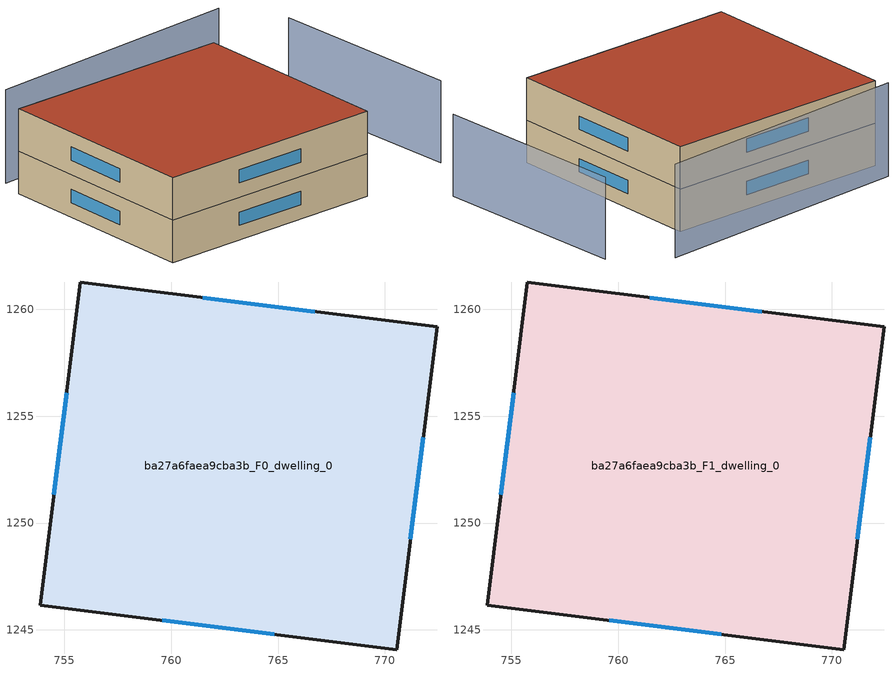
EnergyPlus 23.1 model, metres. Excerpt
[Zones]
ba27a6faea9cba3b_F0_dwelling_0
 floor ground (EU_floor_Construction): 772.43,1259.17 770.54,1244.08 753.87,1246.17 755.76,1261.26 z0
 wall outside (EU_wall_Construction): 753.87,1246.17 770.54,1244.08 772.43,1259.17 755.76,1261.26 753.87,1246.17 z0:3
 window (EU_Window_Construction): 759.58,1245.45 764.83,1244.79 / 755.11,1256.09 754.52,1251.33 / 766.73,1259.88 761.47,1260.54 / 771.19,1249.24 771.79,1254 z1.03:1.97
ba27a6faea9cba3b_F1_dwelling_0
 floor to ba27a6faea9cba3b_F0_dwelling_0 (EU_floor_Construction): 772.43,1259.17 770.54,1244.08 753.87,1246.17 755.76,1261.26 z3
 wall outside (EU_wall_Construction): 753.87,1246.17 770.54,1244.08 772.43,1259.17 755.76,1261.26 753.87,1246.17 z3:6
 window (EU_Window_Construction): 759.58,1245.45 764.83,1244.79 / 755.11,1256.09 754.52,1251.33 / 766.73,1259.88 761.47,1260.54 / 771.19,1249.24 771.79,1254 z4.03:4.97
 roof outside (EU_roof_Construction): 770.54,1244.08 772.43,1259.17 755.76,1261.26 753.87,1246.17 z6
shading: 777.89,1244.23 779.11,1258.59 z0:5.8; 775.85,1261.79 756.54,1263.08 z0:6.6
[Building]
EU S2 Campaign: North Axis=0; Terrain=City; Solar Distribution=FullExterior
[Site:Location]
Cape.Town.Intl.AP: Latitude=-33.965; Longitude=18.602; Time Zone=2; Elevation=46
[SizingPeriod:WeatherFileDays]
AnnualSizingPeriod: Begin Month=1; Begin Day of Month=1; End Month=12; End Day of Month=31; Day of Week for Start Day=Monday; Use Weather File Daylight Saving Period=No; Use Weather File Rain and Snow Indicators=No
[MATERIAL]
EU_InternalMass_Material: Roughness=MediumRough; Thickness=0.1; Conductivity=1; Density=1800; Specific Heat=900; Thermal Absorptance=0.9; Solar Absorptance=0.7; Visible Absorptance=0.7
[MATERIAL:NOMASS] Roughness=MediumRough; Thermal Absorptance=0.9; Solar Absorptance=0.7; Visible Absorptance=0.7
Name | Thermal Resistance
EU_wall_NoMass | 0.493876
EU_roof_NoMass | 0.449382
EU_floor_NoMass | 1.25
[WINDOWMATERIAL:SIMPLEGLAZINGSYSTEM]
EU_Window_SimpleGlazing: UFactor=4.4; Solar Heat Gain Coefficient=0.85; Visible Transmittance=0.85
[CONSTRUCTION]
EU_wall_Construction: EU_wall_NoMass
EU_roof_Construction: EU_roof_NoMass
EU_floor_Construction: EU_floor_NoMass
EU_Window_Construction: EU_Window_SimpleGlazing
EU_InternalMass_Construction: EU_InternalMass_Material
[ZONE] Type=1; Multiplier=1; Ceiling Height=autocalculate; Floor Area=autocalculate; Part of Total Floor Area=Yes
Name | Volume
ba27a6faea9cba3b_F0_dwelling_0 | 766.894
ba27a6faea9cba3b_F1_dwelling_0 | 766.895
[INTERNALMASS] Construction=EU_InternalMass_Construction; Surface Area=255.632
Name | Zone or ZoneList
ba27a6faea9cba3b_F0_dwelling_0_EU_InternalMass | ba27a6faea9cba3b_F0_dwelling_0
ba27a6faea9cba3b_F1_dwelling_0_EU_InternalMass | ba27a6faea9cba3b_F1_dwelling_0
[OTHEREQUIPMENT] Fuel Type=Electricity; Design Level Calculation Method=Watts/Area; Power per Zone Floor Area=1; Fraction Latent=0; Fraction Radiant=0; Fraction Lost=0; Carbon Dioxide Generation Rate=0; EndUse Subcategory=EU_Step8_InternalGains
Name | Zone or ZoneList or Space or SpaceList | Schedule
EU_Step8_InternalGain_ba27a6faea9cba3b_F0_dwelling_0_f000 | ba27a6faea9cba3b_F0_dwelling_0 | EU_Step8_GainSchedule_ba27a6faea9cba3b_F0_dwelling_0_f000
EU_Step8_InternalGain_ba27a6faea9cba3b_F1_dwelling_0_f000 | ba27a6faea9cba3b_F1_dwelling_0 | EU_Step8_GainSchedule_ba27a6faea9cba3b_F1_dwelling_0_f000
[ZONEVENTILATION:DESIGNFLOWRATE] Schedule=EU_AlwaysOn; Design Flow Rate Calculation Method=AirChanges/Hour; Air Changes per Hour=0.64; Ventilation Type=Natural; Fan Pressure Rise=0; Fan Total Efficiency=1; Constant Term Coefficient=1; Temperature Term Coefficient=0; Velocity Term Coefficient=0; Velocity Squared Term Coefficient=0; Minimum Indoor Temperature=-100; Maximum Indoor Temperature=100; Delta Temperature=-100; Minimum Outdoor Temperature=-100; Maximum Outdoor Temperature=100; Maximum Wind Speed=40
Name | Zone or ZoneList or Space or SpaceList
EU_ConstantAir_ba27a6faea9cba3b_F0_dwelling_0 | ba27a6faea9cba3b_F0_dwelling_0
EU_ConstantAir_ba27a6faea9cba3b_F1_dwelling_0 | ba27a6faea9cba3b_F1_dwelling_0
[HVACTEMPLATE:THERMOSTAT] Constant Heating Setpoint=20; Constant Cooling Setpoint=50
EU_HeatOnly_ba27a6faea9cba3b_F0_dwelling_0; EU_HeatOnly_ba27a6faea9cba3b_F1_dwelling_0
[HVACTEMPLATE:ZONE:IDEALLOADSAIRSYSTEM] System Availability Schedule=EU_AlwaysOn; Maximum Heating Supply Air Temperature=50; Minimum Cooling Supply Air Temperature=13; Maximum Heating Supply Air Humidity Ratio=0.0156; Minimum Cooling Supply Air Humidity Ratio=0.0077; Heating Limit=NoLimit; Cooling Limit=NoLimit; Heating Availability Schedule=EU_AlwaysOn; Cooling Availability Schedule=EU_CoolingOff; Dehumidification Control Type=ConstantSensibleHeatRatio; Cooling Sensible Heat Ratio=0.7; Dehumidification Setpoint=60; Humidification Control Type=None; Humidification Setpoint=30; Outdoor Air Method=None; Outdoor Air Flow Rate per Person=0.00944; Outdoor Air Flow Rate per Zone Floor Area=0; Outdoor Air Flow Rate per Zone=0; Demand Controlled Ventilation Type=None; Outdoor Air Economizer Type=NoEconomizer; Heat Recovery Type=None; Sensible Heat Recovery Effectiveness=0.7; Latent Heat Recovery Effectiveness=0.65
Name | Template Thermostat
ba27a6faea9cba3b_F0_dwelling_0 | EU_HeatOnly_ba27a6faea9cba3b_F0_dwelling_0
ba27a6faea9cba3b_F1_dwelling_0 | EU_HeatOnly_ba27a6faea9cba3b_F1_dwelling_0
[SIZING:ZONE] Zone Cooling Design Supply Air Temperature Input Method=SupplyAirTemperature; Zone Cooling Design Supply Air Temperature=13; Zone Heating Design Supply Air Temperature Input Method=SupplyAirTemperature; Zone Heating Design Supply Air Temperature=50; Zone Cooling Design Supply Air Humidity Ratio=0.008; Zone Heating Design Supply Air Humidity Ratio=0.008; Cooling Design Air Flow Method=DesignDay; Cooling Design Air Flow Rate=0; Cooling Minimum Air Flow per Zone Floor Area=0.000762; Cooling Minimum Air Flow=0; Cooling Minimum Air Flow Fraction=0.2; Heating Design Air Flow Method=DesignDay; Heating Design Air Flow Rate=0; Heating Maximum Air Flow per Zone Floor Area=0.002032; Heating Maximum Air Flow=0.141576; Heating Maximum Air Flow Fraction=0.3; Account for Dedicated Outdoor Air System=No; Dedicated Outdoor Air System Control Strategy=NeutralSupplyAir; Dedicated Outdoor Air Low Setpoint Temperature for Design=autosize; Dedicated Outdoor Air High Setpoint Temperature for Design=autosize; Zone Load Sizing Method=Sensible Load Only No Latent Load; Zone Latent Cooling Design Supply Air Humidity Ratio Input Method=HumidityRatioDifference; Zone Cooling Design Supply Air Humidity Ratio Difference=0.005; Zone Latent Heating Design Supply Air Humidity Ratio Input Method=HumidityRatioDifference; Zone Humidification Design Supply Air Humidity Ratio Difference=0.005
ba27a6faea9cba3b_F0_dwelling_0; ba27a6faea9cba3b_F1_dwelling_0
[SCHEDULE:CONSTANT]
Name | Hourly Value
EU_AlwaysOn | 1
EU_CoolingOff | 0
[SCHEDULE:FILE] Column Number=1; Rows to Skip at Top=0; Number of Hours of Data=8760; Column Separator=Comma; Interpolate to Timestep=No; Minutes per Item=60; Adjust Schedule for Daylight Savings=Yes
Name | File
EU_Step8_GainSchedule_ba27a6faea9cba3b_F0_dwelling_0_f000 | ../../schedules/ba27a6faea9cba3b/ba27a6faea9cba3b_F0_dwelling_0_f000_gain.csv
EU_Step8_GainSchedule_ba27a6faea9cba3b_F1_dwelling_0_f000 | ../../schedules/ba27a6faea9cba3b/ba27a6faea9cba3b_F1_dwelling_0_f000_gain.csv
